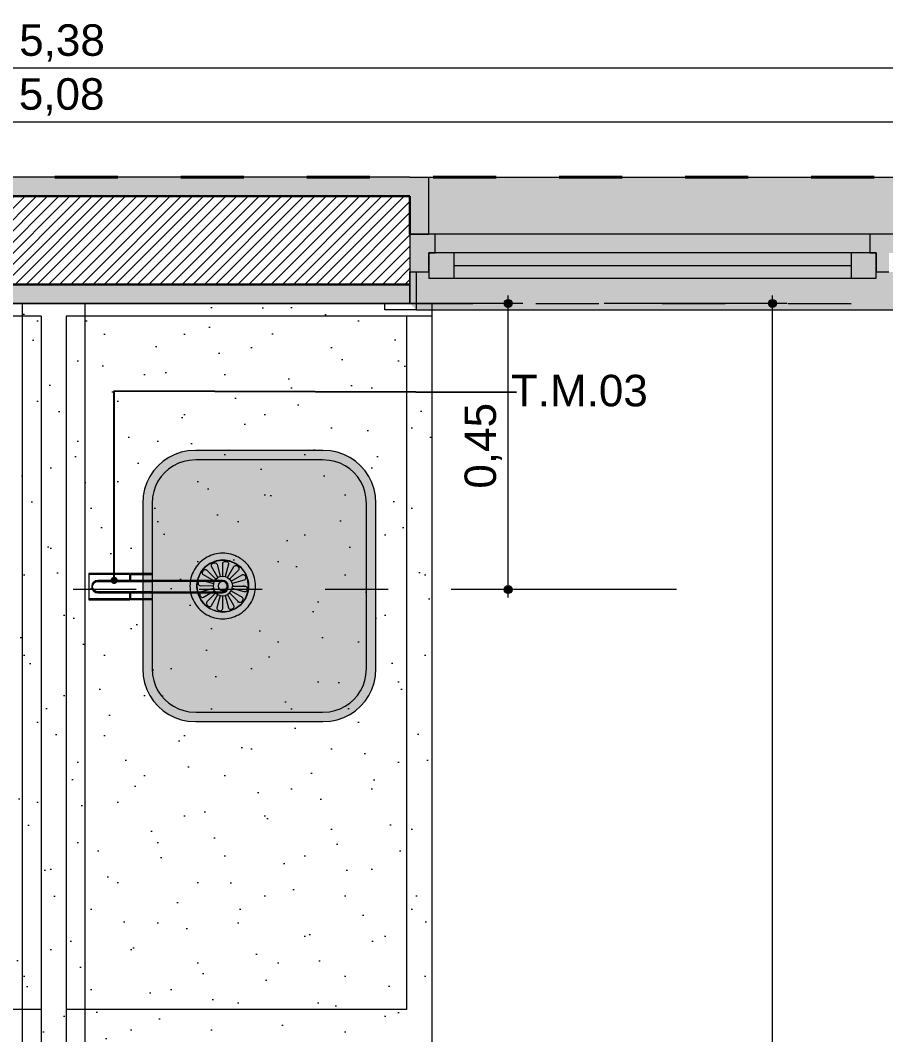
# Model space of a CAD drawing. Header units: metres. Extents: x -1.8 to 75.3, y -2 to 2.8.
# Drawn here: x 46.721 to 48.095, y 1.232 to 2.841 of the extents above; entities that cross this region are included whole.
import ezdxf

# ---------------------------------------------------------------- set-up
doc = ezdxf.new("R2010")
doc.units = ezdxf.units.M
doc.header["$MEASUREMENT"] = 0
doc.linetypes.add('Dashed', pattern=[0.035, 0.0225, -0.0125])
doc.linetypes.add('Wipeout_Contour', pattern=[1, 0, -1])
for name, color, linetype, lineweight in [('0_Caneta_No__1', 7, 'Continuous', 40), ('NOTAS-DETALHAMENTO.EXEC_Caneta_No__1', 7, 'Continuous', 40), ('NOTAS-DETALHAMENTO.EXEC_Caneta_No__241', 7, 'Continuous', 13), ('PAREDE CONSTRUIR_Caneta_No__10', 7, 'Continuous', 5), ('PAREDE CONSTRUIR_Caneta_No__241', 7, 'Continuous', 13), ('PAREDE CONSTRUIR_Caneta_No__255', 255, 'Continuous', 0), ('PAREDE CONSTRUIR_Caneta_No__3', 7, 'Continuous', 30), ('PAREDE CONSTRUIR_Caneta_No__91', 255, 'Continuous', 0)]:
    doc.layers.add(name, color=color, linetype=linetype, lineweight=lineweight)
for name, color, linetype, lineweight, true_color in [('0_Caneta_No__167', 7, 'Continuous', 0, 0x0035d5), ('0_Caneta_No__25', 7, 'Continuous', 13, 0x982312), ('EIXO HIDRÁULICO - Executivo.EXEC_Caneta_No__167', 7, 'Continuous', 0, 0x0035d5), ('LOUCAS-METAIS.ARQ_Caneta_No__13', 7, 'Continuous', 0, 0xaaaaaa), ('LOUCAS-METAIS.ARQ_Caneta_No__16', 7, 'Continuous', 0, 0xc9c9c9), ('LOUCAS-METAIS.ARQ_Caneta_No__18', 7, 'Continuous', 0, 0xdfdfdf), ('PAREDE CONSTRUIR_Caneta_No__9', 7, 'Continuous', 9, 0x020202)]:
    doc.layers.add(name, color=color, linetype=linetype, lineweight=lineweight, true_color=true_color)
doc.layers.add('PAREDE CONSTRUIR', color=7, linetype='Continuous')
doc.styles.add('GENERATED_STYLE_1', font='arial.ttf')
doc.dimstyles.new('GENERATED_STYLE__1', dxfattribs={"dimtxt": 0.05, "dimasz": 0.02375, "dimexe": 0.18, "dimexo": 0.267183, "dimgap": 0, "dimtad": 1, "dimzin": 0, "dimdsep": 46, "dimtxsty": 'GENERATED_STYLE_1', "dimblk": 'ARROWHEAD_11', "dimblk1": 'ARROWHEAD_11', "dimblk2": 'ARROWHEAD_11', "dimcen": 0.09, "dimclrd": 256, "dimclre": 256, "dimclrt": 256, "dimadec": 0, "dimazin": 0, "dimtfac": 1, "dimtdec": 4, "dimtmove": 0, "dimatfit": 3, "dimfxl": 0, "dimtolj": 1, "dimtzin": 0, "dimarcsym": 0})
doc.dimstyles.new('GENERATED_STYLE__2', dxfattribs={"dimtxt": 0.05, "dimasz": 0.02375, "dimexe": 0.18, "dimexo": 0.267183, "dimgap": 0, "dimtad": 1, "dimzin": 0, "dimdsep": 46, "dimtxsty": 'GENERATED_STYLE_1', "dimblk": 'ARROWHEAD_11', "dimblk1": 'ARROWHEAD_11', "dimblk2": 'ARROWHEAD_11', "dimcen": 0.09, "dimclrd": 256, "dimclre": 256, "dimclrt": 256, "dimadec": 0, "dimazin": 0, "dimtfac": 1, "dimtdec": 4, "dimtmove": 0, "dimatfit": 3, "dimfxl": 0, "dimtolj": 1, "dimtzin": 0, "dimarcsym": 0})
doc.dimstyles.new('GENERATED_STYLE__3', dxfattribs={"dimtxt": 0.05, "dimasz": 0.02375, "dimexe": 0.18, "dimexo": 0.267183, "dimgap": 0, "dimtad": 1, "dimtih": 1, "dimtoh": 1, "dimzin": 0, "dimdsep": 46, "dimtxsty": 'GENERATED_STYLE_1', "dimblk": 'ARROWHEAD_11', "dimblk1": 'ARROWHEAD_11', "dimblk2": 'ARROWHEAD_11', "dimcen": 0.09, "dimclrd": 256, "dimclre": 256, "dimclrt": 256, "dimadec": 0, "dimazin": 0, "dimtfac": 1, "dimtdec": 4, "dimtmove": 0, "dimatfit": 3, "dimfxl": 0, "dimtolj": 1, "dimtzin": 0, "dimarcsym": 0})
doc.dimstyles.new('GENERATED_STYLE__4', dxfattribs={"dimtxt": 0.18, "dimasz": 0.0228, "dimexe": 0.18, "dimexo": 0.0625, "dimgap": 0, "dimtad": 0, "dimtih": 1, "dimtoh": 1, "dimdec": 4, "dimzin": 0, "dimdsep": 46, "dimcen": 0.09, "dimadec": 0, "dimazin": 0, "dimtfac": 1, "dimtdec": 4, "dimtmove": 0, "dimatfit": 3, "dimldrblk": 'ARROWHEAD_11', "dimfxl": 0, "dimtolj": 1, "dimtzin": 0, "dimarcsym": 0})
pattern_1 = [(45, (47.40621, 0.22201), (-0.0636396, 0.0636396), [0, -0.06, 0, -0.09]), (110, (47.60621, 0.22201), (0.0845723, 0.0307818), [0, -0.044, 0, -0.076])]

# ---------------------------------------------------------------- blocks, each defined once
blk = doc.blocks.new('*D189', base_point=(47.4062, 0.022))
at = {"layer": '0_Caneta_No__25', "linetype": 'Continuous', "lineweight": 13, "true_color": 0x982312}
for points in [[(47.9085, 2.3923), (47.909, 2.3899), (47.9103, 2.3878), (47.9124, 2.3865), (47.9148, 2.386), (47.9171, 2.3865), (47.9192, 2.3878), (47.9205, 2.3899), (47.921, 2.3923), (47.9205, 2.3947), (47.9192, 2.3967), (47.9171, 2.398), (47.9148, 2.3985), (47.9124, 2.398), (47.9103, 2.3967), (47.909, 2.3947)], [(47.9085, -0.3288), (47.909, -0.3312), (47.9103, -0.3332), (47.9124, -0.3346), (47.9148, -0.3351), (47.9171, -0.3346), (47.9192, -0.3332), (47.9205, -0.3312), (47.921, -0.3288), (47.9205, -0.3264), (47.9192, -0.3244), (47.9171, -0.323), (47.9148, -0.3226), (47.9124, -0.323), (47.9103, -0.3244), (47.909, -0.3264)]]:
    blk.add_hatch(color=24, dxfattribs=at).paths.add_polyline_path(points)
at = {"layer": '0_Caneta_No__25', "color": 24, "linetype": 'Continuous', "lineweight": 13, "true_color": 0x982312}
for p, q in [((47.9148, 2.3985), (47.9148, 2.4048)), ((47.9085, 2.3923), (47.6476, 2.3923)), ((47.9148, -0.3226), (47.9148, 2.386)), ((47.9382, 2.3923), (47.921, 2.3923)), ((47.9085, -0.3288), (47.6476, -0.3288)), ((47.9382, -0.3288), (47.921, -0.3288))]:
    blk.add_line(p, q, dxfattribs=at)
for centre in [(47.9148, 2.3923), (47.9148, -0.3288)]:
    blk.add_circle(centre, 0.00625, dxfattribs=at)
at = {"layer": '0_Caneta_No__25', "color": 24, "lineweight": 13, "true_color": 0x982312, "insert": (47.9048, 0.965), "char_height": 0.05, "attachment_point": 7, "rotation": 90, "style": 'GENERATED_STYLE_1'}
blk.add_mtext('\\A1;{\\pql;\\fArial|b0|i0|c0|p0;\\W1.000000;2,72}', dxfattribs=at)
blk = doc.blocks.new('ARROWHEAD_11')
at = {"color": 0, "linetype": 'Continuous', "lineweight": 0}
blk.add_line((0, 0), (-1, 0), dxfattribs=at)
at = {"color": 0, "linetype": 'Continuous', "lineweight": 0, "const_width": 0.25, "flags": 128}
blk.add_lwpolyline([(-0.125, 0, 1), (0.125, 0, 1)], format="xyb", close=True, dxfattribs=at)
blk = doc.blocks.new('*D194', base_point=(47.4062, 0.022))
at = {"layer": '0_Caneta_No__25', "linetype": 'Continuous', "lineweight": 13, "true_color": 0x982312}
for points in [[(44.2379, 2.6802), (44.2384, 2.6778), (44.2398, 2.6758), (44.2418, 2.6745), (44.2442, 2.674), (44.2466, 2.6745), (44.2486, 2.6758), (44.25, 2.6778), (44.2504, 2.6802), (44.25, 2.6826), (44.2486, 2.6846), (44.2466, 2.686), (44.2442, 2.6865), (44.2418, 2.686), (44.2398, 2.6846), (44.2384, 2.6826)], [(49.3208, 2.6802), (49.3213, 2.6778), (49.3227, 2.6758), (49.3247, 2.6745), (49.3271, 2.674), (49.3295, 2.6745), (49.3315, 2.6758), (49.3329, 2.6778), (49.3333, 2.6802), (49.3329, 2.6826), (49.3315, 2.6846), (49.3295, 2.686), (49.3271, 2.6865), (49.3247, 2.686), (49.3227, 2.6846), (49.3213, 2.6826)]]:
    blk.add_hatch(color=24, dxfattribs=at).paths.add_polyline_path(points)
at = {"layer": '0_Caneta_No__25', "color": 24, "linetype": 'Continuous', "lineweight": 13, "true_color": 0x982312}
for p, q in [((44.2442, 2.6865), (44.2442, 2.7037)), ((44.2442, 2.413), (44.2442, 2.674)), ((44.2504, 2.6802), (49.3208, 2.6802))]:
    blk.add_line(p, q, dxfattribs=at)
for centre in [(44.2442, 2.6802), (49.3271, 2.6802)]:
    blk.add_circle(centre, 0.00625, dxfattribs=at)
at = {"layer": '0_Caneta_No__25', "color": 24, "lineweight": 13, "true_color": 0x982312, "insert": (46.7189, 2.6902), "char_height": 0.05, "attachment_point": 7, "style": 'GENERATED_STYLE_1'}
blk.add_mtext('\\A1;{\\pql;\\fArial|b0|i0|c0|p0;\\W1.000000;5,08}', dxfattribs=at)
blk = doc.blocks.new('*D196', base_point=(47.4062, 0.022))
at = {"layer": '0_Caneta_No__25', "linetype": 'Continuous', "lineweight": 13, "true_color": 0x982312}
for points in [[(44.0899, 2.7657), (44.0904, 2.7634), (44.0918, 2.7613), (44.0938, 2.76), (44.0962, 2.7595), (44.0986, 2.76), (44.1006, 2.7613), (44.102, 2.7634), (44.1024, 2.7657), (44.102, 2.7681), (44.1006, 2.7702), (44.0986, 2.7715), (44.0962, 2.772), (44.0938, 2.7715), (44.0918, 2.7702), (44.0904, 2.7681)], [(49.4699, 2.7657), (49.4704, 2.7634), (49.4718, 2.7613), (49.4738, 2.76), (49.4762, 2.7595), (49.4786, 2.76), (49.4806, 2.7613), (49.482, 2.7634), (49.4824, 2.7657), (49.482, 2.7681), (49.4806, 2.7702), (49.4786, 2.7715), (49.4762, 2.772), (49.4738, 2.7715), (49.4718, 2.7702), (49.4704, 2.7681)]]:
    blk.add_hatch(color=24, dxfattribs=at).paths.add_polyline_path(points)
at = {"layer": '0_Caneta_No__25', "color": 24, "linetype": 'Continuous', "lineweight": 13, "true_color": 0x982312}
for p, q in [((44.0962, 2.772), (44.0962, 2.7892)), ((49.4762, 2.772), (49.4762, 2.7892)), ((44.0837, 2.7657), (44.0899, 2.7657)), ((44.0962, 2.4986), (44.0962, 2.7595)), ((44.1024, 2.7657), (49.4699, 2.7657)), ((49.4762, 2.4986), (49.4762, 2.7595)), ((49.4824, 2.7657), (49.4887, 2.7657))]:
    blk.add_line(p, q, dxfattribs=at)
for centre in [(44.0962, 2.7657), (49.4762, 2.7657)]:
    blk.add_circle(centre, 0.00625, dxfattribs=at)
at = {"layer": '0_Caneta_No__25', "color": 24, "lineweight": 13, "true_color": 0x982312, "insert": (46.7195, 2.7757), "char_height": 0.05, "attachment_point": 7, "style": 'GENERATED_STYLE_1'}
blk.add_mtext('\\A1;{\\pql;\\fArial|b0|i0|c0|p0;\\W1.000000;5,38}', dxfattribs=at)
blk = doc.blocks.new('*D198', base_point=(47.4062, 0.022))
at = {"layer": '0_Caneta_No__167', "linetype": 'Continuous', "lineweight": 0, "true_color": 0x0035d5}
for points in [[(47.4893, 2.3923), (47.4897, 2.3899), (47.4911, 2.3878), (47.4931, 2.3865), (47.4955, 2.386), (47.4979, 2.3865), (47.4999, 2.3878), (47.5013, 2.3899), (47.5018, 2.3923), (47.5013, 2.3947), (47.4999, 2.3967), (47.4979, 2.398), (47.4955, 2.3985), (47.4931, 2.398), (47.4911, 2.3967), (47.4897, 2.3947)], [(47.4893, 1.9383), (47.4897, 1.9359), (47.4911, 1.9338), (47.4931, 1.9325), (47.4955, 1.932), (47.4979, 1.9325), (47.4999, 1.9338), (47.5013, 1.9359), (47.5018, 1.9383), (47.5013, 1.9407), (47.4999, 1.9427), (47.4979, 1.944), (47.4955, 1.9445), (47.4931, 1.944), (47.4911, 1.9427), (47.4897, 1.9407)]]:
    blk.add_hatch(color=162, dxfattribs=at).paths.add_polyline_path(points)
at = {"layer": '0_Caneta_No__167', "color": 162, "linetype": 'Continuous', "lineweight": 0, "true_color": 0x0035d5}
for p, q in [((47.4955, 2.3985), (47.4955, 2.4048)), ((47.4893, 2.3923), (47.2283, 2.3923)), ((47.4955, 1.9445), (47.4955, 2.386)), ((47.519, 2.3923), (47.5018, 2.3923)), ((47.4893, 1.9383), (47.4721, 1.9383)), ((47.4955, 1.9258), (47.4955, 1.932)), ((47.7627, 1.9383), (47.5018, 1.9383))]:
    blk.add_line(p, q, dxfattribs=at)
for centre in [(47.4955, 2.3923), (47.4955, 1.9383)]:
    blk.add_circle(centre, 0.00625, dxfattribs=at)
at = {"layer": '0_Caneta_No__167', "color": 162, "lineweight": 0, "true_color": 0x0035d5, "insert": (47.4855, 2.0985), "char_height": 0.05, "attachment_point": 7, "rotation": 90, "style": 'GENERATED_STYLE_1'}
blk.add_mtext('\\A1;{\\pql;\\fArial|b0|i0|c0|p0;\\W1.000000;0,45}', dxfattribs=at)

msp = doc.modelspace()

# ---------------------------------------------------------------- hatches: boundary and pattern name
at = {"layer": 'LOUCAS-METAIS.ARQ_Caneta_No__16', "linetype": 'Continuous', "lineweight": 0, "true_color": 0xc9c9c9}
h = msp.add_hatch(dxfattribs=at)
h.set_pattern_fill('Haie_OD_LEGENDA_000b', color=9, style=0, pattern_type=2)
h.set_pattern_definition(pattern_1)
h.paths.add_polyline_path([(47.3342, 2.3723), (47.3342, 1.2723), (47.3742, 1.2723), (47.3742, 2.3723)])
at = {"layer": 'LOUCAS-METAIS.ARQ_Caneta_No__18', "linetype": 'Continuous', "lineweight": 0, "true_color": 0xdfdfdf}
msp.add_hatch(color=254, dxfattribs=at).paths.add_polyline_path([(46.9998, 2.159), (46.9873, 2.1582), (46.9767, 2.1561), (46.9665, 2.1526), (46.9568, 2.1479), (46.9479, 2.1419), (46.9398, 2.1348), (46.9326, 2.1266), (46.9267, 2.1177), (46.9219, 2.108), (46.9184, 2.0978), (46.9163, 2.0872), (46.9155, 2.0747), (46.9155, 1.8133), (46.9163, 1.8008), (46.9184, 1.7902), (46.9219, 1.78), (46.9267, 1.7704), (46.9326, 1.7614), (46.9398, 1.7533), (46.9479, 1.7462), (46.9568, 1.7402), (46.9665, 1.7354), (46.9767, 1.7319), (46.9873, 1.7298), (46.9998, 1.729), (47.2012, 1.729), (47.2137, 1.7298), (47.2243, 1.7319), (47.2345, 1.7354), (47.2442, 1.7402), (47.2531, 1.7462), (47.2612, 1.7533), (47.2683, 1.7614), (47.2743, 1.7704), (47.2791, 1.78), (47.2826, 1.7902), (47.2847, 1.8008), (47.2855, 1.8133), (47.2855, 2.0747), (47.2847, 2.0872), (47.2826, 2.0978), (47.2791, 2.108), (47.2743, 2.1177), (47.2683, 2.1266), (47.2612, 2.1348), (47.2531, 2.1419), (47.2442, 2.1479), (47.2345, 2.1526), (47.2243, 2.1561), (47.2137, 2.1582), (47.2012, 2.159)])
at = {"layer": 'PAREDE CONSTRUIR_Caneta_No__241', "linetype": 'Continuous', "lineweight": 13}
h = msp.add_hatch(dxfattribs=at)
h.set_pattern_fill('common_brick_000b', style=0, pattern_type=2)
h.set_pattern_definition([(45, (47.406207, 0.022009), (-0.008838835, 0.008838835), [])])
h.paths.add_polyline_path([(46.1934, 2.5623), (46.1934, 2.5023), (46.1934, 2.4423), (46.1934, 2.4223), (47.3396, 2.4223), (47.3396, 2.4423), (47.3396, 2.5023), (47.3396, 2.5623)])
at = {"layer": 'PAREDE CONSTRUIR_Caneta_No__255', "linetype": 'Continuous', "lineweight": 0}
for points in [[(48.8096, 2.5923), (47.3696, 2.5923), (47.3696, 2.5023), (48.8096, 2.5023)], [(47.3396, 2.4423), (47.3696, 2.4423), (47.3696, 2.4723), (47.3796, 2.4723), (47.3796, 2.5023), (47.3396, 2.5023)], [(48.0396, 2.4323), (48.0396, 2.4723), (48.0696, 2.4723), (48.0696, 2.5023), (47.3796, 2.5023), (47.3796, 2.4723), (47.4096, 2.4723), (47.4096, 2.4323)], [(48.0896, 2.5023), (48.0696, 2.5023), (48.0696, 2.4723), (48.0796, 2.4723), (48.0796, 2.4423), (48.0896, 2.4423)], [(48.0896, 2.4423), (48.0996, 2.4423), (48.0996, 2.4723), (48.1096, 2.4723), (48.1096, 2.5023), (48.0896, 2.5023)], [(47.3696, 2.4323), (47.4096, 2.4323), (47.4096, 2.4723), (47.3696, 2.4723)], [(48.0396, 2.4723), (47.4096, 2.4723), (47.4096, 2.4323), (48.0396, 2.4323)], [(48.0796, 2.4723), (48.0396, 2.4723), (48.0396, 2.4323), (48.0796, 2.4323)], [(47.3396, 2.4423), (47.3396, 2.3923), (47.3496, 2.3823), (48.8296, 2.3823), (48.8396, 2.3923), (48.8396, 2.4423)]]:
    msp.add_hatch(color=255, dxfattribs=at).paths.add_polyline_path(points)
at = {"layer": 'PAREDE CONSTRUIR_Caneta_No__91', "linetype": 'Continuous', "lineweight": 0}
for points in [[(47.3396, 2.5923), (46.1934, 2.5923), (46.1934, 2.5623), (47.3396, 2.5623)], [(47.3396, 2.5023), (47.3696, 2.5023), (47.3696, 2.5923), (47.3396, 2.5923), (47.3396, 2.5623)]]:
    msp.add_hatch(color=255, dxfattribs=at).paths.add_polyline_path(points)

# ---------------------------------------------------------------- linework, layer by layer
at = {"layer": 'LOUCAS-METAIS.ARQ_Caneta_No__13', "color": 253, "linetype": 'Continuous', "lineweight": 0, "true_color": 0xaaaaaa, "flags": 128}
for points in [[(47.3742, 2.3923), (47.3742, 2.3723)], [(47.3342, 2.3723), (47.3342, 1.2723)], [(47.3742, 2.3723), (47.3742, 1.2723), (47.3742, 0.2923)]]:
    msp.add_lwpolyline(points, dxfattribs=at)
at = {"layer": 'LOUCAS-METAIS.ARQ_Caneta_No__13', "color": 253, "linetype": 'Continuous', "lineweight": 0, "true_color": 0xaaaaaa}
for points in [[(46.9998, 2.159), (46.9873, 2.1582), (46.9767, 2.1561), (46.9665, 2.1526), (46.9568, 2.1479), (46.9479, 2.1419), (46.9398, 2.1348), (46.9326, 2.1266), (46.9267, 2.1177), (46.9219, 2.108), (46.9184, 2.0978), (46.9163, 2.0872), (46.9155, 2.0747), (46.9155, 1.8133), (46.9163, 1.8008), (46.9184, 1.7902), (46.9219, 1.78), (46.9267, 1.7704), (46.9326, 1.7614), (46.9398, 1.7533), (46.9479, 1.7462), (46.9568, 1.7402), (46.9665, 1.7354), (46.9767, 1.7319), (46.9873, 1.7298), (46.9998, 1.729), (47.2012, 1.729), (47.2137, 1.7298), (47.2243, 1.7319), (47.2345, 1.7354), (47.2442, 1.7402), (47.2531, 1.7462), (47.2612, 1.7533), (47.2683, 1.7614), (47.2743, 1.7704), (47.2791, 1.78), (47.2826, 1.7902), (47.2847, 1.8008), (47.2855, 1.8133), (47.2855, 2.0747), (47.2847, 2.0872), (47.2826, 2.0978), (47.2791, 2.108), (47.2743, 2.1177), (47.2683, 2.1266), (47.2612, 2.1348), (47.2531, 2.1419), (47.2442, 2.1479), (47.2345, 2.1526), (47.2243, 2.1561), (47.2137, 2.1582), (47.2012, 2.159)], [(47.2204, 1.7465), (47.2287, 1.7493), (47.2366, 1.7532), (47.244, 1.7581), (47.2506, 1.7639), (47.2564, 1.7705), (47.2613, 1.7779), (47.2652, 1.7858), (47.268, 1.7941), (47.2698, 1.8028), (47.2705, 1.8138), (47.2705, 2.0742), (47.2698, 2.0853), (47.268, 2.0939), (47.2652, 2.1023), (47.2613, 2.1102), (47.2564, 2.1175), (47.2506, 2.1241), (47.244, 2.1299), (47.2366, 2.1348), (47.2287, 2.1387), (47.2204, 2.1416), (47.2117, 2.1433), (47.2007, 2.144), (47.0003, 2.144), (46.9893, 2.1433), (46.9806, 2.1416), (46.9723, 2.1387), (46.9643, 2.1348), (46.957, 2.1299), (46.9504, 2.1241), (46.9446, 2.1175), (46.9397, 2.1102), (46.9358, 2.1023), (46.9329, 2.0939), (46.9312, 2.0853), (46.9305, 2.0742), (46.9305, 1.8138), (46.9312, 1.8028), (46.9329, 1.7941), (46.9358, 1.7858), (46.9397, 1.7779), (46.9446, 1.7705), (46.9504, 1.7639), (46.957, 1.7581), (46.9643, 1.7532), (46.9723, 1.7493), (46.9806, 1.7465), (46.9893, 1.7447), (47.0003, 1.744), (47.2007, 1.744), (47.2117, 1.7447)], [(47.0826, 1.9109), (47.0846, 1.9135), (47.0864, 1.9162), (47.0881, 1.919), (47.0895, 1.9219), (47.0908, 1.9249), (47.0919, 1.9279), (47.0929, 1.9311), (47.0936, 1.9343), (47.0941, 1.9375), (47.0944, 1.9408), (47.0945, 1.944), (47.0944, 1.9473), (47.0941, 1.9505), (47.0936, 1.9538), (47.0929, 1.9569), (47.0919, 1.9601), (47.0908, 1.9632), (47.0895, 1.9662), (47.0881, 1.9691), (47.0864, 1.9719), (47.0846, 1.9746), (47.0826, 1.9772), (47.0804, 1.9796), (47.0781, 1.9819), (47.0756, 1.9841), (47.0731, 1.9861), (47.0704, 1.9879), (47.0675, 1.9896), (47.0646, 1.9911), (47.0616, 1.9924), (47.0586, 1.9935), (47.0554, 1.9944), (47.0522, 1.9951), (47.049, 1.9956), (47.0458, 1.9959), (47.0425, 1.996), (47.0392, 1.9959), (47.036, 1.9956), (47.0327, 1.9951), (47.0296, 1.9944), (47.0264, 1.9935), (47.0233, 1.9924), (47.0204, 1.9911), (47.0174, 1.9896), (47.0146, 1.9879), (47.0119, 1.9861), (47.0093, 1.9841), (47.0069, 1.9819), (47.0046, 1.9796), (47.0024, 1.9772), (47.0004, 1.9746), (46.9986, 1.9719), (46.9969, 1.9691), (46.9954, 1.9662), (46.9941, 1.9632), (46.993, 1.9601), (46.9921, 1.9569), (46.9914, 1.9538), (46.9909, 1.9505), (46.9906, 1.9473), (46.9905, 1.944), (46.9906, 1.9408), (46.9909, 1.9375), (46.9914, 1.9343), (46.9921, 1.9311), (46.993, 1.9279), (46.9941, 1.9249), (46.9954, 1.9219), (46.9969, 1.919), (46.9986, 1.9162), (47.0004, 1.9135), (47.0024, 1.9109), (47.0046, 1.9084), (47.0069, 1.9061), (47.0093, 1.904), (47.0119, 1.9019), (47.0146, 1.9001), (47.0174, 1.8984), (47.0204, 1.897), (47.0233, 1.8957), (47.0264, 1.8946), (47.0296, 1.8937), (47.0327, 1.8929), (47.036, 1.8924), (47.0392, 1.8921), (47.0425, 1.892), (47.0458, 1.8921), (47.049, 1.8924), (47.0522, 1.8929), (47.0554, 1.8937), (47.0586, 1.8946), (47.0616, 1.8957), (47.0646, 1.897), (47.0675, 1.8984), (47.0704, 1.9001), (47.0731, 1.9019), (47.0756, 1.904), (47.0781, 1.9061), (47.0804, 1.9084)], [(47.063, 1.9082), (47.0715, 1.9148), (47.078, 1.9233), (47.082, 1.9333), (47.0834, 1.944), (47.082, 1.9547), (47.078, 1.9647), (47.0715, 1.9733), (47.063, 1.9798), (47.0531, 1.984), (47.0425, 1.9854), (47.0319, 1.984), (47.022, 1.9798), (47.0135, 1.9733), (47.007, 1.9647), (47.0029, 1.9547), (47.0015, 1.944), (47.0016, 1.9466), (47.0019, 1.9492), (47.0023, 1.9517), (47.0028, 1.9542), (47.0035, 1.9567), (47.0044, 1.9591), (47.0054, 1.9615), (47.0066, 1.9638), (47.0079, 1.966), (47.0094, 1.9681), (47.0109, 1.9701), (47.0126, 1.9721), (47.0145, 1.9739), (47.0164, 1.9756), (47.0184, 1.9772), (47.0206, 1.9786), (47.0228, 1.9799), (47.0251, 1.9811), (47.0274, 1.9821), (47.0299, 1.983), (47.0323, 1.9837), (47.0349, 1.9843), (47.0374, 1.9847), (47.04, 1.9849), (47.0425, 1.985), (47.0451, 1.9849), (47.0477, 1.9847), (47.0502, 1.9843), (47.0527, 1.9837), (47.0552, 1.983), (47.0576, 1.9821), (47.06, 1.9811), (47.0623, 1.9799), (47.0645, 1.9786), (47.0666, 1.9772), (47.0687, 1.9756), (47.0706, 1.9739), (47.0724, 1.9721), (47.0741, 1.9701), (47.0757, 1.9681), (47.0771, 1.966), (47.0785, 1.9638), (47.0796, 1.9615), (47.0806, 1.9591), (47.0815, 1.9567), (47.0822, 1.9542), (47.0828, 1.9517), (47.0832, 1.9492), (47.0834, 1.9466), (47.0835, 1.944), (47.0834, 1.9414), (47.0832, 1.9389), (47.0828, 1.9363), (47.0822, 1.9338), (47.0815, 1.9313), (47.0806, 1.9289), (47.0796, 1.9266), (47.0785, 1.9243), (47.0771, 1.9221), (47.0757, 1.9199), (47.0741, 1.9179), (47.0724, 1.916), (47.0706, 1.9141), (47.0687, 1.9124), (47.0666, 1.9109), (47.0645, 1.9094), (47.0623, 1.9081), (47.06, 1.9069), (47.0576, 1.9059), (47.0552, 1.905), (47.0527, 1.9043), (47.0502, 1.9037), (47.0477, 1.9033), (47.0451, 1.9031), (47.0425, 1.903), (47.04, 1.9031), (47.0374, 1.9033), (47.0349, 1.9037), (47.0323, 1.9043), (47.0299, 1.905), (47.0274, 1.9059), (47.0251, 1.9069), (47.0228, 1.9081), (47.0206, 1.9094), (47.0184, 1.9109), (47.0164, 1.9124), (47.0145, 1.9141), (47.0126, 1.916), (47.0109, 1.9179), (47.0094, 1.9199), (47.0079, 1.9221), (47.0066, 1.9243), (47.0054, 1.9266), (47.0044, 1.9289), (47.0035, 1.9313), (47.0028, 1.9338), (47.0023, 1.9363), (47.0019, 1.9389), (47.0016, 1.9414), (47.0015, 1.944), (47.0029, 1.9333), (47.007, 1.9233), (47.0135, 1.9148), (47.022, 1.9082), (47.0319, 1.9041), (47.0425, 1.9026), (47.0531, 1.9041)], [(46.9312, 1.9637), (46.8962, 1.9637), (46.8962, 1.953), (46.9312, 1.953)], [(46.9312, 1.962), (46.8962, 1.962), (46.8962, 1.9513), (46.9312, 1.9513)], [(47.0434, 1.9368), (47.0452, 1.9373), (47.0469, 1.9383), (47.0482, 1.9396), (47.0491, 1.9412), (47.0496, 1.9431), (47.0496, 1.945), (47.0491, 1.9468), (47.0482, 1.9484), (47.0469, 1.9498), (47.0453, 1.9507), (47.0434, 1.9512), (47.0416, 1.9512), (47.0398, 1.9507), (47.0381, 1.9498), (47.0368, 1.9484), (47.0359, 1.9468), (47.0354, 1.945), (47.0354, 1.9431), (47.0359, 1.9413), (47.0368, 1.9396), (47.0381, 1.9383), (47.0397, 1.9373), (47.0415, 1.9368)], [(46.9312, 1.9243), (46.9312, 1.935), (46.8962, 1.935), (46.8962, 1.9243)], [(46.9312, 1.9226), (46.9312, 1.9333), (46.8962, 1.9333), (46.8962, 1.9226)]]:
    msp.add_lwpolyline(points, close=True, dxfattribs=at)
for points in [[(47.0386, 1.9591), (47.0349, 1.9575), (47.0248, 1.975), (47.0245, 1.9759), (47.0245, 1.977), (47.0248, 1.978), (47.0255, 1.979), (47.0264, 1.9798), (47.0276, 1.9805), (47.0288, 1.9808), (47.0301, 1.9809), (47.0312, 1.9807), (47.0322, 1.9802), (47.0329, 1.9794), (47.0334, 1.9785), (47.0386, 1.9591), (47.0426, 1.9596), (47.0466, 1.959), (47.0503, 1.9574), (47.0534, 1.9549), (47.0559, 1.9517), (47.0574, 1.948), (47.0579, 1.9439), (47.0778, 1.944), (47.0788, 1.9438), (47.0797, 1.9433), (47.0805, 1.9425), (47.081, 1.9414), (47.0812, 1.9401), (47.0812, 1.9388), (47.0809, 1.9376), (47.0803, 1.9365), (47.0796, 1.9356), (47.0786, 1.9349), (47.0776, 1.9347), (47.0766, 1.9348), (47.0573, 1.9399), (47.0558, 1.9362), (47.0731, 1.9261), (47.0739, 1.9255), (47.0744, 1.9246), (47.0746, 1.9235), (47.0745, 1.9223), (47.0741, 1.9211), (47.0734, 1.92), (47.0726, 1.9191), (47.0715, 1.9184), (47.0704, 1.918), (47.0693, 1.9179), (47.0683, 1.9182), (47.0675, 1.9188), (47.0533, 1.933), (47.0558, 1.9362)], [(47.0426, 1.9596), (47.0425, 1.9797), (47.0427, 1.9807), (47.0432, 1.9816), (47.044, 1.9824), (47.0451, 1.9829), (47.0463, 1.9831), (47.0476, 1.9831), (47.0489, 1.9828), (47.05, 1.9822), (47.0509, 1.9815), (47.0515, 1.9805), (47.0517, 1.9795), (47.0517, 1.9785), (47.0466, 1.959)], [(47.0292, 1.9519), (47.0119, 1.9619), (47.0111, 1.9625), (47.0106, 1.9635), (47.0104, 1.9645), (47.0105, 1.9657), (47.0109, 1.9669), (47.0115, 1.968), (47.0124, 1.969), (47.0135, 1.9697), (47.0146, 1.9701), (47.0157, 1.9701), (47.0167, 1.9699), (47.0175, 1.9693), (47.0317, 1.9551)], [(47.0503, 1.9574), (47.0602, 1.9749), (47.0608, 1.9757), (47.0617, 1.9762), (47.0628, 1.9765), (47.064, 1.9764), (47.0652, 1.976), (47.0663, 1.9753), (47.0672, 1.9744), (47.0679, 1.9733), (47.0683, 1.9722), (47.0683, 1.9711), (47.0681, 1.9701), (47.0675, 1.9693), (47.0534, 1.9549)], [(47.0276, 1.9481), (47.0271, 1.9441), (47.0071, 1.944), (47.0061, 1.9442), (47.0053, 1.9447), (47.0045, 1.9456), (47.004, 1.9467), (47.0038, 1.9479), (47.0038, 1.9492), (47.0041, 1.9505), (47.0047, 1.9516), (47.0054, 1.9525), (47.0063, 1.9531), (47.0073, 1.9534), (47.0083, 1.9533), (47.0276, 1.9481), (47.0292, 1.9519), (47.0317, 1.9551), (47.0349, 1.9575)], [(47.0559, 1.9517), (47.0731, 1.9619), (47.0741, 1.9622), (47.0751, 1.9622), (47.0761, 1.9618), (47.0771, 1.9612), (47.0779, 1.9602), (47.0786, 1.9591), (47.0789, 1.9578), (47.079, 1.9566), (47.0788, 1.9554), (47.0783, 1.9544), (47.0776, 1.9537), (47.0766, 1.9532), (47.0574, 1.948)], [(47.0271, 1.9441), (47.0276, 1.9401), (47.0083, 1.9348), (47.0074, 1.9344), (47.0067, 1.9336), (47.0062, 1.9326), (47.006, 1.9315), (47.0061, 1.9302), (47.0064, 1.9289), (47.007, 1.9278), (47.0079, 1.9269), (47.0088, 1.9262), (47.0099, 1.9258), (47.0109, 1.9258), (47.0119, 1.9262), (47.0291, 1.9363), (47.0315, 1.9331), (47.0175, 1.9188), (47.0169, 1.9179), (47.0166, 1.9169), (47.0167, 1.9158), (47.0171, 1.9147), (47.0178, 1.9136), (47.0187, 1.9127), (47.0198, 1.9121), (47.021, 1.9117), (47.0222, 1.9116), (47.0233, 1.9118), (47.0242, 1.9123), (47.0248, 1.9131), (47.0347, 1.9306), (47.0384, 1.929), (47.0333, 1.9095), (47.0332, 1.9085), (47.0335, 1.9075), (47.0341, 1.9066), (47.035, 1.9058), (47.0361, 1.9052), (47.0374, 1.9049), (47.0387, 1.9049), (47.0399, 1.9051), (47.041, 1.9057), (47.0418, 1.9064), (47.0423, 1.9073), (47.0425, 1.9083), (47.0424, 1.9285), (47.0464, 1.929), (47.0516, 1.9095), (47.052, 1.9086), (47.0528, 1.9079), (47.0538, 1.9074), (47.0549, 1.9071), (47.0562, 1.9072), (47.0574, 1.9076), (47.0585, 1.9082), (47.0595, 1.909), (47.0601, 1.91), (47.0605, 1.9111), (47.0605, 1.9121), (47.0602, 1.9131), (47.0501, 1.9305), (47.0533, 1.933)], [(47.0276, 1.9401), (47.0291, 1.9363)], [(47.0315, 1.9331), (47.0347, 1.9306)], [(47.0573, 1.9399), (47.0579, 1.9439)], [(47.0384, 1.929), (47.0424, 1.9285)], [(47.0464, 1.929), (47.0501, 1.9305)]]:
    msp.add_lwpolyline(points, dxfattribs=at)
for points in [[(47.0421, 1.935, 1), (47.042, 1.953), (46.8442, 1.953, 1), (46.8442, 1.935)], [(47.0421, 1.9333, 1), (47.042, 1.9513), (46.8442, 1.9513, 1), (46.8442, 1.9333)]]:
    msp.add_lwpolyline(points, format="xyb", close=True, dxfattribs=at)
at = {"layer": 'PAREDE CONSTRUIR_Caneta_No__10', "color": 7, "linetype": 'Continuous', "lineweight": 5}
for p, q in [((47.3396, 2.3923), (47.3396, 2.4423)), ((47.3396, 2.4423), (47.3496, 2.4423)), ((47.3496, 2.4423), (47.3496, 2.3923)), ((47.2996, 2.3823), (47.2996, 2.3923)), ((47.2996, 2.3923), (47.3496, 2.3923)), ((47.3496, 2.3823), (47.2996, 2.3823)), ((47.3496, 2.3923), (47.3396, 2.3923)), ((47.3496, 2.3923), (47.3496, 2.3823))]:
    msp.add_line(p, q, dxfattribs=at)
at = {"layer": 'PAREDE CONSTRUIR_Caneta_No__241', "color": 7, "linetype": 'Continuous', "lineweight": 13}
for p, q in [((47.3396, 2.5923), (47.3696, 2.5923)), ((47.3396, 2.5923), (47.3696, 2.5923)), ((47.3696, 2.5023), (47.3696, 2.5923)), ((47.3696, 2.5023), (47.3696, 2.5923)), ((47.3396, 2.5023), (47.3396, 2.4423)), ((47.3396, 2.5023), (47.3696, 2.5023)), ((47.3396, 2.5023), (47.3396, 2.4423)), ((47.3396, 2.4423), (47.3396, 2.4223)), ((47.3396, 2.4423), (47.3396, 2.4223)), ((47.3396, 2.4223), (47.3396, 2.3923)), ((47.3396, 2.4223), (47.3396, 2.3923)), ((47.2996, 2.3923), (47.3396, 2.3923)), ((47.2996, 2.3923), (47.3396, 2.3923))]:
    msp.add_line(p, q, dxfattribs=at)
msp.add_lwpolyline([(47.3396, 2.5923), (46.1934, 2.5923)], dxfattribs=at)
at = {"layer": 'PAREDE CONSTRUIR_Caneta_No__3', "color": 7, "linetype": 'Continuous', "lineweight": 30}
for p, q in [((47.3396, 2.5623), (46.1934, 2.5623)), ((47.3396, 2.5623), (47.3396, 2.5023)), ((46.1934, 2.4223), (47.3396, 2.4223))]:
    msp.add_line(p, q, dxfattribs=at)
at = {"layer": 'PAREDE CONSTRUIR_Caneta_No__9', "color": 18, "linetype": 'Continuous', "lineweight": 9, "true_color": 0x020202}
for p, q in [((47.3696, 2.5923), (48.8096, 2.5923)), ((47.3796, 2.5023), (47.3396, 2.5023)), ((47.3796, 2.4723), (47.3796, 2.5023)), ((48.0696, 2.5023), (47.3796, 2.5023)), ((48.0896, 2.5023), (48.0696, 2.5023)), ((48.0696, 2.5023), (48.0696, 2.4723)), ((48.1096, 2.5023), (48.0896, 2.5023)), ((47.3696, 2.4423), (47.3696, 2.4723)), ((47.3696, 2.4723), (47.3796, 2.4723)), ((47.4096, 2.4723), (47.3696, 2.4723)), ((47.3696, 2.4723), (47.3696, 2.4323)), ((47.4096, 2.4323), (47.4096, 2.4723)), ((48.0396, 2.4723), (47.4096, 2.4723)), ((48.0796, 2.4723), (48.0396, 2.4723)), ((48.0396, 2.4723), (48.0396, 2.4323)), ((48.0696, 2.4723), (48.0796, 2.4723)), ((48.0796, 2.4723), (48.0796, 2.4423)), ((48.0796, 2.4323), (48.0796, 2.4723)), ((47.4096, 2.4523), (48.0396, 2.4523)), ((47.3396, 2.4423), (47.3696, 2.4423)), ((47.3696, 2.4323), (47.4096, 2.4323)), ((47.4096, 2.4323), (48.0396, 2.4323)), ((47.4096, 2.4323), (48.0396, 2.4323)), ((48.0396, 2.4323), (48.0796, 2.4323)), ((48.0796, 2.4423), (48.0896, 2.4423)), ((48.0896, 2.4423), (48.0996, 2.4423)), ((47.3496, 2.3823), (48.8296, 2.3823))]:
    msp.add_line(p, q, dxfattribs=at)
at = {"layer": 'PAREDE CONSTRUIR_Caneta_No__9', "color": 18, "linetype": 'Dashed', "lineweight": 9, "true_color": 0x020202}
msp.add_line((47.3396, 2.3923), (48.8396, 2.3923), dxfattribs=at)

# ---------------------------------------------------------------- texts
at = {"layer": 'NOTAS-DETALHAMENTO.EXEC_Caneta_No__1', "color": 7, "linetype": 'Continuous', "lineweight": 40, "insert": (47.7171, 2.2537), "char_height": 0.05, "attachment_point": 6, "style": 'GENERATED_STYLE_1'}
msp.add_mtext('\\A1;{\\pqr;\\fArial|b0|i0|c0|p0;\\W1.000000;T.M.0\\fArial|b0|i0|c0|p0;\\W1.000000;3}', dxfattribs=at)

# ---------------------------------------------------------------- dimensions: what is measured, and where the dimension line sits
at = {"color": 162, "linetype": 'Continuous', "lineweight": 0, "true_color": 0x0035d5}
dim = msp.add_linear_dim(base=(47.4955, 2.3923), p1=(47.7582, 1.9383), p2=(47.3887, 2.3923), angle=90, dimstyle='GENERATED_STYLE__1', dxfattribs=at)
dim.commit()
dim.dimension.update_dxf_attribs({"geometry": '*D198', "text_midpoint": (47.4605, 2.1633), "dimtype": 160, "text_rotation": 90})

# ---------------------------------------------------------------- leaders
at = {"layer": 'NOTAS-DETALHAMENTO.EXEC_Caneta_No__241', "color": 7, "linetype": 'Continuous', "lineweight": 13, "annotation_type": 0, "has_hookline": 1, "hookline_direction": 0, "text_width": 0.2124}
msp.add_leader([(46.8702, 1.953), (46.8702, 2.2537), (47.5088, 2.2517)], dimstyle='GENERATED_STYLE__4', dxfattribs=at)

# ---------------------------------------------------------------- wipeouts: each hides what was drawn before it
at = {"color": 254, "linetype": 'Wipeout_Contour', "lineweight": 0, "ltscale": 187.070891}
msp.add_wipeout([(46.7242, 2.3923), (46.7242, -0.3288), (46.7442, -0.3288), (46.7442, 2.3923)], dxfattribs=at).dxf.layer = 'PAREDE CONSTRUIR'

# ---------------------------------------------------------------- next in the draw order: linework, layer by layer
at = {"layer": 'PAREDE CONSTRUIR_Caneta_No__241', "color": 7, "linetype": 'Continuous', "lineweight": 13}
msp.add_lwpolyline([(46.7242, 2.3923), (46.7242, -0.3288)], dxfattribs=at)

# ---------------------------------------------------------------- next in the draw order: wipeouts: each hides what was drawn before it
at = {"color": 254, "linetype": 'Wipeout_Contour', "lineweight": 0, "ltscale": 187.23076}
msp.add_wipeout([(46.7442, 2.3923), (46.7442, -0.3288), (46.8042, -0.3288), (46.8042, 2.3923)], dxfattribs=at).dxf.layer = 'PAREDE CONSTRUIR'

# ---------------------------------------------------------------- next in the draw order: hatches: boundary and pattern name
at = {"layer": 'LOUCAS-METAIS.ARQ_Caneta_No__16', "linetype": 'Continuous', "lineweight": 0, "true_color": 0xc9c9c9}
h = msp.add_hatch(dxfattribs=at)
h.set_pattern_fill('Haie_OD_LEGENDA_000b', color=9, style=0, pattern_type=2)
h.set_pattern_definition(pattern_1)
h.paths.add_polyline_path([(46.1742, 2.3923), (46.1742, 2.3723), (46.7742, 2.3723), (46.7742, 2.3923)])
h = msp.add_hatch(dxfattribs=at)
h.set_pattern_fill('Haie_OD_LEGENDA_000b', color=9, style=0, pattern_type=2)
h.set_pattern_definition(pattern_1)
h.paths.add_polyline_path([(46.2142, 2.3723), (46.2142, 1.2723), (46.7542, 1.2723), (46.7542, 2.3723)])
h = msp.add_hatch(dxfattribs=at)
h.set_pattern_fill('Haie_OD_LEGENDA_000b', color=9, style=0, pattern_type=2)
h.set_pattern_definition(pattern_1)
h.paths.add_polyline_path([(46.7542, 2.3723), (46.7542, 1.2723), (46.7742, 1.2723), (46.7742, 2.3723)])
h = msp.add_hatch(dxfattribs=at)
h.set_pattern_fill('Haie_OD_LEGENDA_000b', color=9, style=0, pattern_type=2)
h.set_pattern_definition(pattern_1)
h.paths.add_polyline_path([(46.7742, 2.3723), (46.7742, 1.2723), (46.7942, 1.2723), (46.7942, 2.3723)])
h = msp.add_hatch(dxfattribs=at)
h.set_pattern_fill('Haie_OD_LEGENDA_000b', color=9, style=0, pattern_type=2)
h.set_pattern_definition(pattern_1)
h.paths.add_polyline_path([(46.1742, 1.2723), (46.1742, 0.2923), (46.7542, 0.2923), (46.7542, 1.2723)])
h = msp.add_hatch(dxfattribs=at)
h.set_pattern_fill('Haie_OD_LEGENDA_000b', color=9, style=0, pattern_type=2)
h.set_pattern_definition(pattern_1)
h.paths.add_polyline_path([(46.7542, 1.2723), (46.7542, 0.2923), (46.7742, 0.2923), (46.7742, 1.2723)])
h = msp.add_hatch(dxfattribs=at)
h.set_pattern_fill('Haie_OD_LEGENDA_000b', color=9, style=0, pattern_type=2)
h.set_pattern_definition(pattern_1)
h.paths.add_polyline_path([(46.7942, 0.2923), (46.7942, 1.2723), (46.7742, 1.2723), (46.7742, 0.2923)])

# ---------------------------------------------------------------- next in the draw order: linework, layer by layer
at = {"layer": 'LOUCAS-METAIS.ARQ_Caneta_No__13', "color": 253, "linetype": 'Continuous', "lineweight": 0, "true_color": 0xaaaaaa, "flags": 128}
for points in [[(46.7742, 2.3923), (46.1742, 2.3923)], [(46.7542, 2.3723), (46.1742, 2.3723)], [(46.7542, 2.3723), (46.7542, 1.2723), (46.7542, 0.2923)], [(46.7942, 2.3723), (46.7942, 1.2723), (46.7942, 0.2923)], [(46.7542, 1.2723), (46.2142, 1.2723)]]:
    msp.add_lwpolyline(points, dxfattribs=at)
at = {"layer": 'PAREDE CONSTRUIR_Caneta_No__241', "color": 7, "linetype": 'Continuous', "lineweight": 13}
msp.add_lwpolyline([(46.7242, 2.3923), (46.7442, 2.3923)], dxfattribs=at)

# ---------------------------------------------------------------- next in the draw order: wipeouts: each hides what was drawn before it
at = {"color": 254, "linetype": 'Wipeout_Contour', "lineweight": 0, "ltscale": 187.390665}
msp.add_wipeout([(46.8042, 2.3923), (46.8042, -0.3288), (46.8242, -0.3288), (46.8242, 2.3923)], dxfattribs=at).dxf.layer = 'PAREDE CONSTRUIR'

# ---------------------------------------------------------------- next in the draw order: hatches: boundary and pattern name
at = {"layer": 'LOUCAS-METAIS.ARQ_Caneta_No__16', "linetype": 'Continuous', "lineweight": 0, "true_color": 0xc9c9c9}
h = msp.add_hatch(dxfattribs=at)
h.set_pattern_fill('Haie_OD_LEGENDA_000b', color=9, style=0, pattern_type=2)
h.set_pattern_definition(pattern_1)
h.paths.add_polyline_path([(47.3742, 2.3723), (47.3742, 2.3923), (46.7742, 2.3923), (46.7742, 2.3723)])
h = msp.add_hatch(dxfattribs=at)
h.set_pattern_fill('Haie_OD_LEGENDA_000b', color=9, style=0, pattern_type=2)
h.set_pattern_definition(pattern_1)
h.paths.add_polyline_path([(46.7942, 2.3723), (46.7942, 1.2723), (47.3342, 1.2723), (47.3342, 2.3723)])
h = msp.add_hatch(dxfattribs=at)
h.set_pattern_fill('Haie_OD_LEGENDA_000b', color=9, style=0, pattern_type=2)
h.set_pattern_definition(pattern_1)
h.paths.add_polyline_path([(47.3742, 0.2923), (47.3742, 1.2723), (46.7942, 1.2723), (46.7942, 0.2923)])
at = {"layer": 'PAREDE CONSTRUIR_Caneta_No__91', "linetype": 'Continuous', "lineweight": 0}
msp.add_hatch(color=255, dxfattribs=at).paths.add_polyline_path([(46.1934, 2.3923), (47.3396, 2.3923), (47.3396, 2.4223), (46.1934, 2.4223)])

# ---------------------------------------------------------------- next in the draw order: linework, layer by layer
at = {"layer": '0_Caneta_No__1', "color": 7, "linetype": 'Dashed', "lineweight": 40}
msp.add_lwpolyline([(43.9962, -2.0482), (49.6762, -2.0482), (49.6762, 2.5923), (43.9962, 2.5923)], close=True, dxfattribs=at)
at = {"layer": 'EIXO HIDRÁULICO - Executivo.EXEC_Caneta_No__167', "color": 162, "linetype": 'Dashed', "lineweight": 0, "true_color": 0x0035d5}
msp.add_line((47.7049, 1.9383), (46.7554, 1.9383), dxfattribs=at)
at = {"layer": 'LOUCAS-METAIS.ARQ_Caneta_No__13', "color": 253, "linetype": 'Continuous', "lineweight": 0, "true_color": 0xaaaaaa, "flags": 128}
for points in [[(47.3742, 2.3923), (46.7742, 2.3923)], [(47.3742, 2.3723), (46.7942, 2.3723)], [(47.3342, 1.2723), (46.7942, 1.2723)]]:
    msp.add_lwpolyline(points, dxfattribs=at)
at = {"layer": 'LOUCAS-METAIS.ARQ_Caneta_No__13', "color": 253, "linetype": 'Continuous', "lineweight": 0, "true_color": 0xaaaaaa}
for points in [[(46.8952, 1.9241), (46.8952, 1.935), (46.8442, 1.935, -1), (46.8442, 1.953), (46.8952, 1.953), (46.8952, 1.964), (46.8302, 1.964), (46.8302, 1.9241)], [(46.8952, 1.9223), (46.8952, 1.9333), (46.8442, 1.9333, -1), (46.8442, 1.9513), (46.8952, 1.9513), (46.8952, 1.9622), (46.8302, 1.9622), (46.8302, 1.9223)]]:
    msp.add_lwpolyline(points, format="xyb", close=True, dxfattribs=at)
at = {"layer": 'PAREDE CONSTRUIR_Caneta_No__241', "color": 7, "linetype": 'Continuous', "lineweight": 13}
for points in [[(46.1934, 2.3923), (47.3396, 2.3923)], [(46.7442, 2.3923), (46.8042, 2.3923)], [(46.8042, 2.3923), (46.8242, 2.3923)], [(46.8242, -0.3288), (46.8242, 2.3923)]]:
    msp.add_lwpolyline(points, dxfattribs=at)

# ---------------------------------------------------------------- next in the draw order: dimensions: what is measured, and where the dimension line sits
at = {"color": 24, "linetype": 'Continuous', "lineweight": 13, "true_color": 0x982312}
for base, p1, p2, picture, middle in [((49.4762, 2.7657), (44.0962, 2.2729), (49.4762, 2.3359), '*D196', (46.7842, 2.8007)), ((49.3271, 2.6802), (44.2442, 2.2423), (49.3271, 2.2412), '*D194', (46.7836, 2.7152))]:
    dim = msp.add_linear_dim(base=base, p1=p1, p2=p2, dimstyle='GENERATED_STYLE__3', dxfattribs=at)
    dim.commit()
    dim.dimension.update_dxf_attribs({"geometry": picture, "text_midpoint": middle, "dimtype": 160})
dim = msp.add_linear_dim(base=(47.9148, 2.3923), p1=(46.8042, -0.3288), p2=(46.8042, 2.3923), angle=90, dimstyle='GENERATED_STYLE__2', dxfattribs=at)
dim.commit()
dim.dimension.update_dxf_attribs({"geometry": '*D189', "text_midpoint": (47.8798, 1.0297), "dimtype": 160, "text_rotation": 90})

doc.saveas('drawing.dxf')
